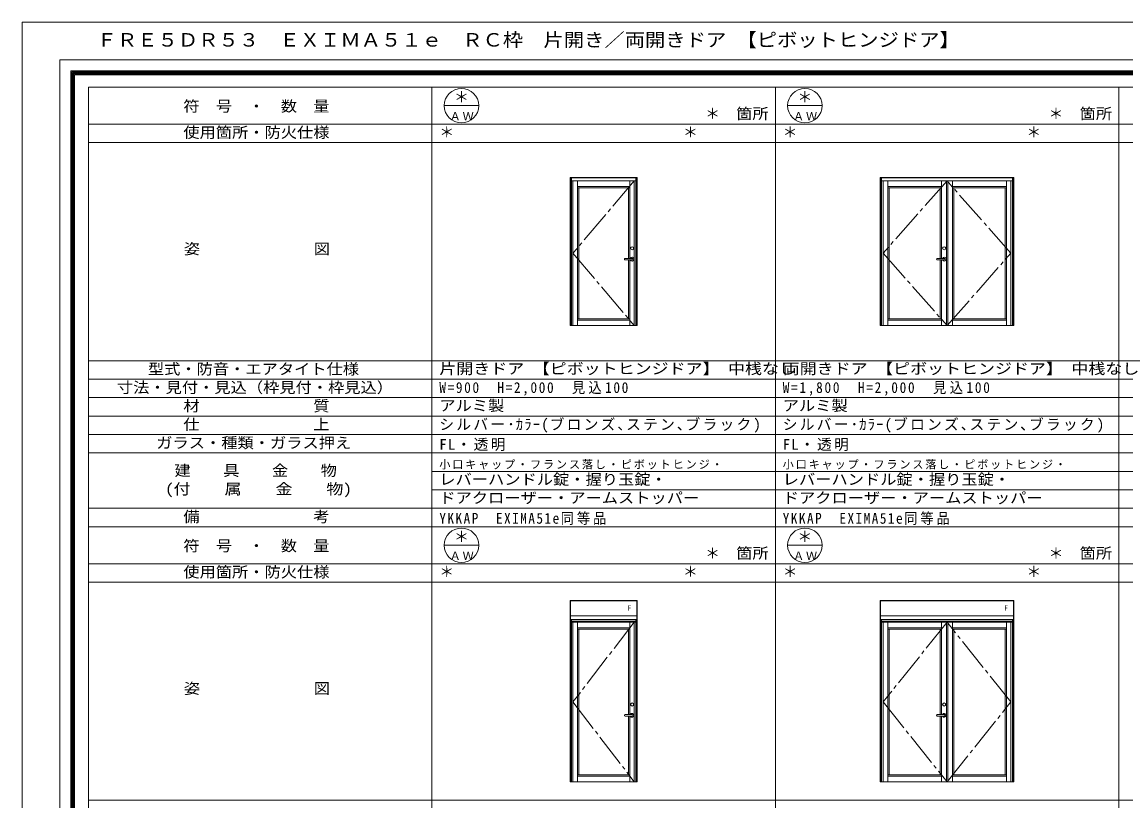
# Model space of a CAD drawing. Units: millimetres, scale not verified. Extents: x -14850 to 14850, y -10500 to 10500.
# Drawn here: x -14850 to 97, y -51 to 10500 of the extents above; entities that cross this region are included whole.
import ezdxf
from ezdxf.enums import TextEntityAlignment as Align

# ---------------------------------------------------------------- set-up
doc = ezdxf.new("R2010")
doc.units = ezdxf.units.MM
doc.header["$LTSCALE"] = 50
doc.linetypes.add('CHAIN2', pattern=[12, 9, -1, 1, -1])
doc.layers.add('0-0_0', color=7, linetype='Continuous')
for name, color, linetype, lineweight in [('0-1_USER1', 7, 'Continuous', 9), ('0-2_YKK_ZWAK', 4, 'Continuous', 9), ('0-3_YKK_11', 3, 'Continuous', 9)]:
    doc.layers.add(name, color=color, linetype=linetype, lineweight=lineweight)
doc.styles.add('ＭＳ ゴシック', font='')
doc.styles.get('ＭＳ ゴシック').set_extended_font_data('MS Gothic')

msp = doc.modelspace()

# ---------------------------------------------------------------- linework, layer by layer
at = {"layer": '0-1_USER1'}
for p, q in [((-14850, -10500), (-14850, 10500)), ((-14850, 10500), (14850, 10500)), ((-14340.23, -9999.25), (-14340.23, 9987.41)), ((-14340.23, 9987.41), (14340.79, 9987.41)), ((-14190.23, -9849.81), (-14190.23, 9837.97)), ((-14190.23, 9837.97), (14190.23, 9837.97)), ((-14177.82, -9837.41), (-14177.82, 9825.57)), ((-14177.82, 9825.57), (14177.82, 9825.57)), ((-14164.85, -9825), (-14164.85, 9812.59)), ((-14164.85, 9812.59), (14165.42, 9812.59)), ((-14152.44, -9812.03), (-14152.44, 9799.62)), ((-14152.44, 9799.62), (14152.45, 9799.62)), ((-14140.04, -9799.06), (-14140.04, 9787.22)), ((-14140.04, 9787.22), (14140.04, 9787.22)), ((-13949.96, -8247.06), (-13949.96, 9617.94)), ((-13949.96, 9617.94), (13950.04, 9617.94)), ((-9299.96, -8247.06), (-9299.96, 9617.94)), ((-4649.96, -8247.06), (-4649.96, 9617.94)), ((0.04, -8247.06), (0.04, 9617.94)), ((-9133.29, 9367.94), (-8666.63, 9367.94)), ((-4483.29, 9367.94), (-4016.63, 9367.94)), ((-13949.96, 9117.94), (13950.04, 9117.94)), ((-13949.96, 8867.94), (13950.04, 8867.94)), ((-13949.96, 5912.94), (13950.04, 5912.94)), ((-13949.96, 5662.94), (13950.04, 5662.94)), ((-13949.96, 5412.94), (13950.04, 5412.94)), ((-13949.96, 5162.94), (13950.04, 5162.94)), ((-13949.96, 4912.94), (13950.04, 4912.94)), ((-13949.96, 4662.94), (13950.04, 4662.94)), ((-9299.96, 4412.94), (13950.04, 4412.94)), ((-9299.96, 4162.94), (13950.04, 4162.94)), ((-13949.96, 3912.94), (13950.04, 3912.94)), ((-13949.96, 3662.94), (13950.04, 3662.94)), ((-9133.29, 3412.94), (-8666.63, 3412.94)), ((-4483.29, 3412.94), (-4016.63, 3412.94)), ((-13949.96, 3162.94), (13950.04, 3162.94)), ((-13949.96, 2912.94), (13950.04, 2912.94)), ((-13949.96, -42.06), (13950.04, -42.06))]:
    msp.add_line(p, q, dxfattribs=at)
for centre in [(-8899.96, 9367.94), (-4249.96, 9367.94), (-8899.96, 3412.94), (-4249.96, 3412.94)]:
    msp.add_circle(centre, 233.33, dxfattribs=at)
at = {"layer": '0-2_YKK_ZWAK'}
for p, q in [((-6519.96, 8392.94), (-7429.96, 8392.94)), ((-7429.96, 6387.94), (-7429.96, 8392.94)), ((-7424.96, 6387.94), (-7424.96, 8392.94)), ((-6524.96, 8387.93), (-7424.96, 8387.93)), ((-7411.96, 6387.94), (-7411.96, 8387.93)), ((-6537.96, 6387.94), (-6537.96, 8387.93)), ((-6524.96, 6387.94), (-6524.96, 8392.94)), ((-6519.96, 6387.94), (-6519.96, 8392.94)), ((-1419.96, 8392.94), (-3229.96, 8392.94)), ((-3229.96, 6387.94), (-3229.96, 8392.94)), ((-3224.96, 6387.94), (-3224.96, 8392.94)), ((-1424.96, 8387.93), (-3224.96, 8387.93)), ((-3211.96, 6387.94), (-3211.96, 8387.93)), ((-1437.96, 6387.94), (-1437.96, 8387.93)), ((-1424.96, 6387.94), (-1424.96, 8392.94)), ((-1419.96, 6387.94), (-1419.96, 8392.94)), ((-6537.96, 8350.94), (-7411.96, 8350.94)), ((-7389.96, 6387.94), (-7389.96, 8350.94)), ((-7327.96, 6387.94), (-7327.96, 8350.94)), ((-6621.96, 8272.94), (-7327.96, 8272.94)), ((-6621.96, 8254.94), (-7327.96, 8254.94)), ((-7309.96, 6480.93), (-7309.96, 8254.94)), ((-6639.96, 8254.94), (-6639.96, 7298.96)), ((-6621.96, 8350.94), (-6621.96, 7298.96)), ((-6559.96, 6387.94), (-6559.96, 8350.94)), ((-1437.96, 8350.94), (-3211.96, 8350.94)), ((-3189.96, 6387.94), (-3189.96, 8350.94)), ((-3127.96, 6387.94), (-3127.96, 8350.94)), ((-2397.96, 8272.94), (-3127.96, 8272.94)), ((-2397.96, 8254.94), (-3127.96, 8254.94)), ((-3109.96, 6480.93), (-3109.96, 8254.94)), ((-2415.96, 8254.94), (-2415.96, 7298.96)), ((-2397.96, 8350.94), (-2397.96, 7298.96)), ((-2333.96, 6387.94), (-2333.96, 8350.94)), ((-2315.33, 6387.94), (-2315.33, 8350.94)), ((-2251.96, 8350.94), (-2251.96, 6387.94)), ((-2251.96, 8272.94), (-1521.96, 8272.94)), ((-2251.96, 8254.94), (-1521.96, 8254.94)), ((-2233.96, 8254.94), (-2233.96, 6480.93)), ((-1539.96, 6480.93), (-1539.96, 8254.94)), ((-1521.96, 6387.94), (-1521.96, 8350.94)), ((-1459.96, 6387.94), (-1459.96, 8350.94)), ((-6639.96, 7276.91), (-6639.96, 6480.93)), ((-6621.96, 7276.91), (-6621.96, 6387.94)), ((-2415.96, 7276.91), (-2415.96, 6480.93)), ((-2397.96, 7276.91), (-2397.96, 6387.94)), ((-7327.96, 6480.93), (-6621.96, 6480.93)), ((-7327.96, 6462.94), (-6621.96, 6462.94)), ((-3127.96, 6480.93), (-2397.96, 6480.93)), ((-3127.96, 6462.94), (-2397.96, 6462.94)), ((-1521.96, 6480.93), (-2251.96, 6480.93)), ((-1521.96, 6462.94), (-2251.96, 6462.94)), ((-7429.96, 6387.94), (-6519.96, 6387.94)), ((-3229.96, 6387.94), (-1419.96, 6387.94)), ((-6519.96, 2662.94), (-7429.96, 2662.94)), ((-7429.96, 207.94), (-7429.96, 2662.94)), ((-7424.96, 207.94), (-7424.96, 2662.94)), ((-6524.96, 2657.94), (-7424.96, 2657.94)), ((-6524.96, 207.94), (-6524.96, 2662.94)), ((-6519.96, 207.94), (-6519.96, 2662.94)), ((-1419.96, 2662.94), (-3229.96, 2662.94)), ((-3229.96, 207.94), (-3229.96, 2662.94)), ((-3224.96, 207.94), (-3224.96, 2662.94)), ((-1424.96, 2657.94), (-3224.96, 2657.94)), ((-1424.96, 207.94), (-1424.96, 2662.94)), ((-1419.96, 207.94), (-1419.96, 2662.94)), ((-6524.96, 2457.94), (-7424.96, 2457.94)), ((-6524.96, 2407.94), (-7424.96, 2407.94)), ((-7411.96, 207.94), (-7411.96, 2407.94)), ((-6537.96, 207.94), (-6537.96, 2407.94)), ((-1424.96, 2457.94), (-3224.96, 2457.94)), ((-1424.96, 2407.94), (-3224.96, 2407.94)), ((-3211.96, 207.94), (-3211.96, 2407.94)), ((-1437.96, 207.94), (-1437.96, 2407.94)), ((-6537.96, 2383.94), (-7411.96, 2383.94)), ((-6537.96, 2370.94), (-7411.96, 2370.94)), ((-7389.96, 207.94), (-7389.96, 2370.94)), ((-7327.96, 207.94), (-7327.96, 2370.94)), ((-6621.96, 2292.94), (-7327.96, 2292.94)), ((-6621.96, 2274.94), (-7327.96, 2274.94)), ((-7309.96, 300.94), (-7309.96, 2274.94)), ((-6639.96, 2274.94), (-6639.96, 1118.96)), ((-6621.96, 2370.94), (-6621.96, 1118.96)), ((-6559.96, 207.94), (-6559.96, 2370.94)), ((-1437.96, 2383.94), (-3211.96, 2383.94)), ((-1437.96, 2370.94), (-3211.96, 2370.94)), ((-3189.96, 207.94), (-3189.96, 2370.94)), ((-3127.96, 207.94), (-3127.96, 2370.94)), ((-2397.96, 2292.94), (-3127.96, 2292.94)), ((-2397.96, 2274.94), (-3127.96, 2274.94)), ((-3109.96, 300.94), (-3109.96, 2274.94)), ((-2415.96, 2274.94), (-2415.96, 1118.96)), ((-2397.96, 2370.94), (-2397.96, 1118.96)), ((-2333.96, 207.94), (-2333.96, 2370.94)), ((-2315.33, 207.94), (-2315.33, 2370.94)), ((-2251.96, 2370.94), (-2251.96, 207.94)), ((-2251.96, 2292.94), (-1521.96, 2292.94)), ((-2251.96, 2274.94), (-1521.96, 2274.94)), ((-2233.96, 2274.94), (-2233.96, 300.94)), ((-1539.96, 300.94), (-1539.96, 2274.94)), ((-1521.96, 207.94), (-1521.96, 2370.94)), ((-1459.96, 207.94), (-1459.96, 2370.94)), ((-6639.96, 1096.91), (-6639.96, 300.94)), ((-6621.96, 1096.91), (-6621.96, 207.94)), ((-2415.96, 1096.91), (-2415.96, 300.94)), ((-2397.96, 1096.91), (-2397.96, 207.94)), ((-7327.96, 300.94), (-6621.96, 300.94)), ((-3127.96, 300.94), (-2397.96, 300.94)), ((-1521.96, 300.94), (-2251.96, 300.94)), ((-7429.96, 207.94), (-6519.96, 207.94)), ((-7327.96, 282.94), (-6621.96, 282.94)), ((-3229.96, 207.94), (-1419.96, 207.94)), ((-3127.96, 282.94), (-2397.96, 282.94)), ((-1521.96, 282.94), (-2251.96, 282.94))]:
    msp.add_line(p, q, dxfattribs=at)
at = {"layer": '0-2_YKK_ZWAK', "linetype": 'CHAIN2'}
for p, q in [((-6559.96, 8350.94), (-7389.96, 7369.44)), ((-2324.96, 8350.94), (-3189.96, 7369.44)), ((-1459.96, 7369.44), (-2324.96, 8350.94)), ((-7389.96, 7369.44), (-6559.96, 6387.94)), ((-3189.96, 7369.44), (-2324.96, 6387.94)), ((-2324.96, 6387.94), (-1459.96, 7369.44)), ((-6559.96, 2370.94), (-7389.96, 1289.44)), ((-2324.96, 2370.94), (-3189.96, 1289.44)), ((-1459.96, 1289.44), (-2324.96, 2370.94)), ((-7389.96, 1289.44), (-6559.96, 207.94)), ((-3189.96, 1289.44), (-2324.96, 207.94)), ((-2324.96, 207.94), (-1459.96, 1289.44))]:
    msp.add_line(p, q, dxfattribs=at)
at = {"layer": '0-3_YKK_11'}
for p, q in [((-6683.44, 7298.96), (-6586.84, 7298.96)), ((-6586.84, 7276.91), (-6683.44, 7276.91)), ((-2457.44, 7298.96), (-2360.84, 7298.96)), ((-2360.84, 7276.91), (-2457.44, 7276.91)), ((-6683.44, 1118.96), (-6586.84, 1118.96)), ((-6586.84, 1096.91), (-6683.44, 1096.91)), ((-2457.44, 1118.96), (-2360.84, 1118.96)), ((-2360.84, 1096.91), (-2457.44, 1096.91))]:
    msp.add_line(p, q, dxfattribs=at)
for centre in [(-6589.46, 7434.94), (-2363.46, 7434.94), (-6589.46, 1254.94), (-2363.46, 1254.94)]:
    msp.add_circle(centre, 21, dxfattribs=at)
for centre, radius, start, end in [((-6683.44, 7287.94), 11.03, 90, 270), ((-6589.46, 7287.94), 26.25, 204.83458, 155.16541), ((-6586.84, 7287.94), 11.03, 270, 90), ((-2457.44, 7287.94), 11.03, 90, 270), ((-2363.46, 7287.94), 26.25, 204.83458, 155.16541), ((-2360.84, 7287.94), 11.03, 270, 90), ((-6683.44, 1107.94), 11.03, 90, 270), ((-6589.46, 1107.94), 26.25, 204.83458, 155.16541), ((-6586.84, 1107.94), 11.03, 270, 90), ((-2457.44, 1107.94), 11.03, 90, 270), ((-2363.46, 1107.94), 26.25, 204.83458, 155.16541), ((-2360.84, 1107.94), 11.03, 270, 90)]:
    msp.add_arc(centre, radius, start, end, dxfattribs=at)

# ---------------------------------------------------------------- texts
at = {"layer": '0-0_0', "color": 3, "style": 'ＭＳ ゴシック', "width": 1.1}
msp.add_text('ＦＲＥ５ＤＲ５３\u3000ＥＸＩＭＡ５１ｅ\u3000ＲＣ枠\u3000片開き／両開きドア 【ピボットヒンジドア】', height=183.3, dxfattribs=at).set_placement((-13840.22, 10112.41), align=Align.BOTTOM_LEFT)
at = {"layer": '0-0_0', "style": 'ＭＳ ゴシック'}
for p in [(-8999.96, 9367.94), (-4349.96, 9367.94), (-5599.96, 9142.94), (-949.96, 9142.94), (-9199.96, 8892.94), (-5899.96, 8892.94), (-4549.96, 8892.94), (-1249.96, 8892.94), (-8999.96, 3412.94), (-4349.96, 3412.94), (-5599.96, 3187.94), (-949.96, 3187.94), (-9199.96, 2937.94), (-5899.96, 2937.94), (-4549.96, 2937.94), (-1249.96, 2937.94)]:
    msp.add_text('＊', height=146.6, dxfattribs=at).set_placement(p, align=Align.BOTTOM_LEFT)
for s, width, p in [('片開きドア 【ピボットヒンジドア】 中桟なし', 1.15, (-9199.96, 5687.94)), ('両開きドア 【ピボットヒンジドア】 中桟なし', 1.15, (-4549.96, 5687.94)), ('アルミ製', 1.1, (-9199.96, 5187.94)), ('アルミ製', 1.1, (-4549.96, 5187.94)), ('レバーハンドル錠・握り玉錠・', 1.1, (-9199.96, 4187.94)), ('レバーハンドル錠・握り玉錠・', 1.1, (-4549.96, 4187.94)), ('ドアクローザー・アームストッパー', 1.1, (-9199.96, 3937.94)), ('ドアクローザー・アームストッパー', 1.1, (-4549.96, 3937.94))]:
    msp.add_text(s, height=146.6, dxfattribs=dict(at, width=width)).set_placement(p, align=Align.BOTTOM_LEFT)
at = {"layer": '0-0_0', "attachment_point": 7, "style": 'ＭＳ ゴシック'}
for s, insert, char_height in [('\\T1.25;\\W0.9;W=900\\~\\~H=2,000\\~\\~見込100', (-9199.96, 5437.94), 146.6), ('\\T1.26;\\W0.9;W=1,800\\~\\~H=2,000\\~\\~見込100', (-4549.96, 5437.94), 146.6), ('\\T1.15;シルバー･ｶﾗｰ(ブロンズ､ステン､ブラック)', (-9199.96, 4937.94), 146.6), ('\\T1.15;シルバー･ｶﾗｰ(ブロンズ､ステン､ブラック)', (-4549.96, 4937.94), 146.6), ('\\T1.16;FL・透明', (-9199.96, 4687.94), 146.6), ('\\T1.16;FL・透明', (-4549.96, 4687.94), 146.6), ('\\T1.17;小口キャップ・フランス落し・ピボットヒンジ・', (-9199.96, 4437.94), 110), ('\\T1.17;小口キャップ・フランス落し・ピボットヒンジ・', (-4549.96, 4437.94), 110), ('\\T1.22;\\W0.9;YKKAP\u3000EXIMA51e同等品', (-9199.96, 3687.94), 146.6), ('\\T1.22;\\W0.9;YKKAP\u3000EXIMA51e同等品', (-4549.96, 3687.94), 146.6)]:
    msp.add_mtext(s, dxfattribs=dict(at, insert=insert, char_height=char_height))
at = {"layer": '0-1_USER1', "style": 'ＭＳ ゴシック'}
for s, width, p in [('符\u3000号\u3000・\u3000数\u3000量', 1.1, (-12666.33, 9242.94)), ('箇所', 1.1, (-5179.96, 9142.94)), ('箇所', 1.1, (-529.96, 9142.94)), ('使用箇所・防火仕様', 1.1, (-12666.33, 8887.94)), ('姿\u3000\u3000\u3000\u3000\u3000\u3000\u3000図', 1.1, (-12659.66, 7310.44)), ('型式・防音・エアタイト仕様', 1.1, (-13146.33, 5682.94)), ('寸法・見付・見込（枠見付・枠見込）', 1.1, (-13566.33, 5432.94)), ('材\u3000\u3000\u3000\u3000\u3000\u3000\u3000質', 1.1, (-12666.33, 5182.94)), ('仕\u3000\u3000\u3000\u3000\u3000\u3000\u3000上', 1.1, (-12666.33, 4932.94)), ('ガラス・種類・ガラス押え', 1.1, (-13033, 4682.94)), ('建\u3000\u3000具\u3000\u3000金\u3000\u3000物', 1.1, (-12786.33, 4307.94)), ('(付\u3000\u3000属\u3000\u3000金\u3000\u3000物)', 1.15, (-12913, 4057.94)), ('備\u3000\u3000\u3000\u3000\u3000\u3000\u3000考', 1.1, (-12666.33, 3682.94)), ('符\u3000号\u3000・\u3000数\u3000量', 1.1, (-12666.33, 3287.94)), ('箇所', 1.1, (-5179.96, 3187.94)), ('箇所', 1.1, (-529.96, 3187.94)), ('使用箇所・防火仕様', 1.1, (-12666.33, 2932.94)), ('姿\u3000\u3000\u3000\u3000\u3000\u3000\u3000図', 1.1, (-12659.66, 1355.44))]:
    msp.add_text(s, height=146.6, dxfattribs=dict(at, width=width)).set_placement(p, align=Align.BOTTOM_LEFT)
at = {"layer": '0-1_USER1', "char_height": 110, "attachment_point": 7, "style": 'ＭＳ ゴシック'}
for insert in [(-9059.96, 9167.94), (-4409.96, 9167.94), (-9059.96, 3212.94), (-4409.96, 3212.94)]:
    msp.add_mtext('\\T1.17;ＡＷ', dxfattribs=dict(at, insert=insert))
at = {"layer": '0-2_YKK_ZWAK', "style": 'ＭＳ ゴシック'}
for p in [(-6652.8, 2505.01), (-1552.8, 2505.01)]:
    msp.add_text('F', height=73.31, dxfattribs=at).set_placement(p, align=Align.BOTTOM_LEFT)

doc.saveas('drawing.dxf')
